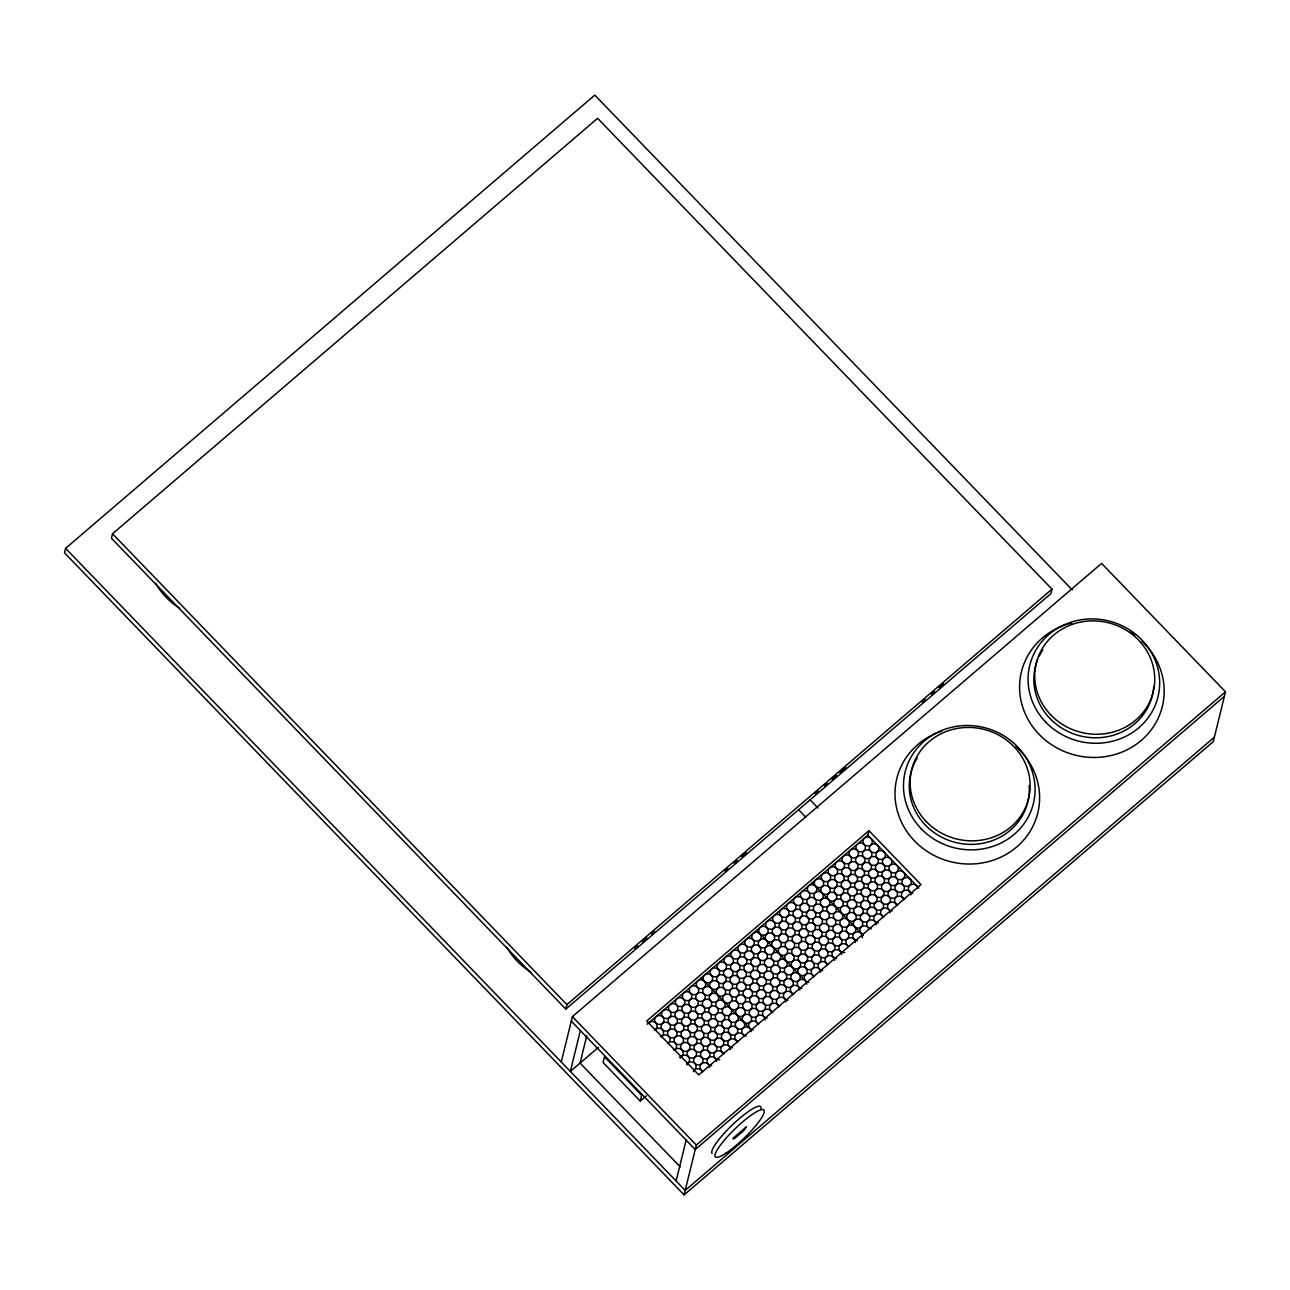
<?xml version="1.0" encoding="UTF-8"?>
<svg xmlns="http://www.w3.org/2000/svg" width="1290" height="1290" viewBox="0 0 1290 1290"><rect width="100%" height="100%" fill="white"/><g stroke="black" fill="none" stroke-linecap="round" stroke-linejoin="round"><path stroke-width="1.5" d="M1072.296 589.949L594.787 95.105L65.597 548.347L64.5 552.829L684.087 1194.895L1213.261 741.653L1225.5 691.811L1101.579 563.408L572.405 1016.633L561.263 1061.993M112.536 533.77L111.44 538.269L565.794 1009.102L1050.882 593.642L1051.979 589.159L597.625 118.309L112.536 533.77L566.907 1004.62L565.794 1009.102M580.387 1030.549L570.357 1071.393L598.431 1047.351M586.74 1035.854L580.065 1063.089L680.233 1166.902M640.243 1101.047L641.646 1095.323L604.478 1056.8L603.075 1062.525L640.243 1101.047L646.338 1095.839M676.105 1180.979L686.135 1140.118M684.087 1194.895L696.326 1145.052L1225.5 691.811M647.129 1024.212L867.831 835.178L868.944 830.695L920.979 884.618L698.761 1074.941L646.709 1021.019L868.944 830.695M566.907 1004.62L1051.979 589.159M634.664 948.408L637.728 945.796M642.323 941.861L646.903 937.927M651.498 933.992L654.562 931.38M724.932 871.105L727.995 868.476M734.107 863.236L737.171 860.624M741.766 856.689L746.362 852.755M815.199 793.785L818.263 791.173M824.375 785.933L827.438 783.304M832.034 779.386L836.613 775.451M839.677 772.823L845.805 767.582M922.302 702.066L925.349 699.454M931.477 694.197L934.54 691.585M939.12 687.651L943.716 683.716M1224.404 696.31L695.213 1149.535L571.309 1021.132M1214.358 737.171L685.184 1190.396L65.597 548.347M867.831 835.178L918.786 887.988M809.91 799.606L818.053 808.04M798.929 810.039L805.718 817.07M812.281 882.763L863.236 935.573M756.73 930.348L805.508 980.9M701.163 977.933L749.958 1028.485M572.405 1016.633L696.326 1145.052M712.128 1153.486A33.701 6.514 -44 0 1 735.026 1122.413A33.701 6.514 -44 0 1 760.971 1108.69M857.447 940.781A4.773 4.483 13.8 0 1 852.867 935.621A4.773 4.483 13.8 0 1 858.576 931.928A4.773 4.483 13.8 0 1 862.155 937.733M863.155 934.605A4.773 4.483 13.8 0 1 861.285 926.978A4.773 4.483 13.8 0 1 869.17 929.461M849.271 946.505A4.773 4.483 13.8 0 1 845.998 941.184A4.773 4.483 13.8 0 1 851.223 937.798A4.773 4.483 13.8 0 1 855.399 942.522M844.789 952.601A4.773 4.483 13.8 0 1 839.081 949.085A4.773 4.483 13.8 0 1 842.628 943.78A4.773 4.483 13.8 0 1 848.336 947.295M828.438 964.356A4.773 4.483 13.8 0 1 825.165 959.034A4.773 4.483 13.8 0 1 830.389 955.648A4.773 4.483 13.8 0 1 834.565 960.373M822.714 970.515A4.773 4.483 13.8 0 1 818.118 966.145A4.773 4.483 13.8 0 1 822.198 961.566A4.773 4.483 13.8 0 1 827.503 965.146M836.613 958.631A4.773 4.483 13.8 0 1 832.002 953.858A4.773 4.483 13.8 0 1 836.92 949.65A4.773 4.483 13.8 0 1 841.515 954.423M808.83 982.416A4.773 4.483 13.8 0 1 804.234 978.046A4.773 4.483 13.8 0 1 808.314 973.466A4.773 4.483 13.8 0 1 813.619 977.046M801.88 988.366A4.773 4.483 13.8 0 1 797.284 983.593A4.773 4.483 13.8 0 1 802.187 979.4A4.773 4.483 13.8 0 1 806.798 984.157M814.554 976.24A4.773 4.483 13.8 0 1 811.265 970.935A4.773 4.483 13.8 0 1 816.489 967.532A4.773 4.483 13.8 0 1 820.682 972.257M746.329 1035.951A4.773 4.483 13.8 0 1 741.734 1031.178A4.773 4.483 13.8 0 1 746.636 1026.985A4.773 4.483 13.8 0 1 751.231 1031.742M753.263 1030.001A4.773 4.483 13.8 0 1 748.684 1025.631A4.773 4.483 13.8 0 1 752.747 1021.051A4.773 4.483 13.8 0 1 758.052 1024.631M738.154 1041.675A4.773 4.483 13.8 0 1 736.284 1034.048A4.773 4.483 13.8 0 1 744.169 1036.515M732.43 1047.851A4.773 4.483 13.8 0 1 727.85 1043.465A4.773 4.483 13.8 0 1 731.914 1038.885A4.773 4.483 13.8 0 1 737.219 1042.465M719.788 1059.654A4.773 4.483 13.8 0 1 714.063 1056.139A4.773 4.483 13.8 0 1 717.627 1050.85A4.773 4.483 13.8 0 1 723.335 1054.365M711.596 1065.685A4.773 4.483 13.8 0 1 707.001 1060.928A4.773 4.483 13.8 0 1 711.919 1056.72A4.773 4.483 13.8 0 1 716.514 1061.476M724.271 1053.575A4.773 4.483 13.8 0 1 720.997 1048.254A4.773 4.483 13.8 0 1 726.222 1044.868A4.773 4.483 13.8 0 1 730.398 1049.592M680.314 1058.187A4.773 4.483 13.8 0 1 687.876 1056.236A4.773 4.483 13.8 0 1 687.102 1063.637M686.812 1064.927A4.773 4.483 13.8 0 1 694.391 1062.976A4.773 4.483 13.8 0 1 693.601 1070.378M674.315 1050.382A4.773 4.483 13.8 0 1 682.216 1050.366A4.773 4.483 13.8 0 1 679.443 1057.284M661.302 1036.902A4.773 4.483 13.8 0 1 668.817 1036.418A4.773 4.483 13.8 0 0 676.847 1034.886A4.773 4.483 13.8 0 0 671.203 1029.033A4.773 4.483 13.8 0 0 668.817 1036.418A4.773 4.483 13.8 0 1 667.591 1043.417M667.817 1043.642A4.773 4.483 13.8 0 1 675.331 1043.159A4.773 4.483 13.8 0 0 683.345 1041.627A4.773 4.483 13.8 0 0 677.718 1035.789A4.773 4.483 13.8 0 0 675.331 1043.159A4.773 4.483 13.8 0 1 674.09 1050.157M654.804 1030.162A4.773 4.483 13.8 0 1 662.318 1029.678A4.773 4.483 13.8 0 0 670.332 1028.13A4.773 4.483 13.8 0 0 664.705 1022.293A4.773 4.483 13.8 0 0 662.318 1029.678A4.773 4.483 13.8 0 1 661.077 1036.676M693.31 1071.668A4.773 4.483 13.8 0 1 702.502 1072.216M703.437 1071.41A4.773 4.483 13.8 0 1 700.164 1066.088A4.773 4.483 13.8 0 1 705.388 1062.702A4.773 4.483 13.8 0 1 709.565 1067.427M648.29 1023.421A4.773 4.483 13.8 0 1 655.804 1022.938A4.773 4.483 13.8 0 0 663.834 1021.39A4.773 4.483 13.8 0 0 658.206 1015.553A4.773 4.483 13.8 0 0 655.804 1022.938A4.773 4.483 13.8 0 1 654.578 1029.936M912.998 893.196A4.773 4.483 13.8 0 1 908.402 888.826A4.773 4.483 13.8 0 1 912.481 884.247A4.773 4.483 13.8 0 1 917.787 887.826M904.822 898.92A4.773 4.483 13.8 0 1 901.549 893.599A4.773 4.483 13.8 0 1 906.773 890.213A4.773 4.483 13.8 0 1 910.966 894.938M897.888 904.87A4.773 4.483 13.8 0 1 896.018 897.243A4.773 4.483 13.8 0 1 903.903 899.727M883.989 916.771A4.773 4.483 13.8 0 1 880.715 911.45A4.773 4.483 13.8 0 1 885.94 908.063A4.773 4.483 13.8 0 1 890.132 912.788M878.28 922.947A4.773 4.483 13.8 0 1 873.685 918.561A4.773 4.483 13.8 0 1 877.748 913.981A4.773 4.483 13.8 0 1 883.069 917.561M892.164 911.046A4.773 4.483 13.8 0 1 887.568 906.677A4.773 4.483 13.8 0 1 891.648 902.097A4.773 4.483 13.8 0 1 896.953 905.661M871.331 928.881A4.773 4.483 13.8 0 1 866.735 924.124A4.773 4.483 13.8 0 1 871.637 919.915A4.773 4.483 13.8 0 1 876.232 924.688M793.721 994.09A4.773 4.483 13.8 0 1 790.431 988.769A4.773 4.483 13.8 0 1 795.656 985.383A4.773 4.483 13.8 0 1 799.848 990.107M787.997 1000.266A4.773 4.483 13.8 0 1 783.401 995.88A4.773 4.483 13.8 0 1 787.481 991.317A4.773 4.483 13.8 0 1 792.786 994.88M772.887 1011.924A4.773 4.483 13.8 0 1 771.001 1004.297A4.773 4.483 13.8 0 1 778.886 1006.781M767.163 1018.1A4.773 4.483 13.8 0 1 762.567 1013.73A4.773 4.483 13.8 0 1 766.647 1009.151A4.773 4.483 13.8 0 1 771.952 1012.731M779.821 1005.99A4.773 4.483 13.8 0 1 776.548 1000.669A4.773 4.483 13.8 0 1 781.772 997.283A4.773 4.483 13.8 0 1 785.965 1002.007M758.988 1023.825A4.773 4.483 13.8 0 1 755.714 1018.519A4.773 4.483 13.8 0 1 760.939 1015.117A4.773 4.483 13.8 0 1 765.131 1019.842M1015.956 746.571A72.562 68.064 13.8 0 1 1012.537 850.271A72.562 68.064 13.8 0 1 904.5 827.809A72.562 68.064 13.8 0 1 941.716 731.14M1029.162 785.562A60.227 56.486 13.8 0 1 955.745 842.515A60.227 56.486 13.8 0 1 917.255 757.956M1141.924 641.259A72.562 68.064 13.8 0 1 1134.603 745.443A72.562 68.064 13.8 0 1 1027.001 717.482A72.562 68.064 13.8 0 1 1071.7 623.005M1129.959 632.165A72.562 68.064 13.8 0 1 1134.652 635.277M1153.76 686.377A60.227 56.486 13.8 0 1 1081.31 736.171A60.227 56.486 13.8 0 1 1037.644 659.674M1039.143 656.271A60.227 56.486 13.8 0 1 1042.836 649.821M530.883 972.112A68.209 63.968 13.8 0 1 506.841 947.183M179.794 608.283A68.209 63.968 13.8 0 1 155.735 583.354M733.381 1137.974L733.139 1138.973L735.187 1138.006L743.604 1130.798L746.394 1126.815L733.381 1137.974M725.706 1153.308A33.701 6.514 -44 0 0 764.228 1112.061A33.701 6.514 -44 0 0 728.947 1135.006A33.701 6.514 -44 0 0 725.706 1153.308M847.611 932.525A4.773 4.483 13.8 0 0 855.641 930.993A4.773 4.483 13.8 0 0 850.013 925.156A4.773 4.483 13.8 0 0 847.611 932.525M840.677 938.475A4.773 4.483 13.8 0 0 848.691 936.943A4.773 4.483 13.8 0 0 843.063 931.106A4.773 4.483 13.8 0 0 840.677 938.475M819.843 956.325A4.773 4.483 13.8 0 0 827.857 954.777A4.773 4.483 13.8 0 0 822.23 948.94A4.773 4.483 13.8 0 0 819.843 956.325M833.727 944.425A4.773 4.483 13.8 0 0 841.757 942.877A4.773 4.483 13.8 0 0 836.114 937.04A4.773 4.483 13.8 0 0 833.727 944.425M826.777 950.375A4.773 4.483 13.8 0 0 834.807 948.827A4.773 4.483 13.8 0 0 829.18 942.99A4.773 4.483 13.8 0 0 826.777 950.375M854.561 926.575A4.773 4.483 13.8 0 0 862.591 925.043A4.773 4.483 13.8 0 0 856.947 919.206A4.773 4.483 13.8 0 0 854.561 926.575M834.162 931.735A4.773 4.483 13.8 0 0 842.193 930.203A4.773 4.483 13.8 0 0 836.565 924.366A4.773 4.483 13.8 0 0 834.162 931.735M806.395 955.535A4.773 4.483 13.8 0 0 814.409 953.987A4.773 4.483 13.8 0 0 808.782 948.15A4.773 4.483 13.8 0 0 806.395 955.535M799.445 961.469A4.773 4.483 13.8 0 0 807.476 959.937A4.773 4.483 13.8 0 0 801.832 954.1A4.773 4.483 13.8 0 0 799.445 961.469M841.112 925.785A4.773 4.483 13.8 0 0 849.143 924.253A4.773 4.483 13.8 0 0 843.499 918.415A4.773 4.483 13.8 0 0 841.112 925.785M805.944 968.226A4.773 4.483 13.8 0 0 813.974 966.678A4.773 4.483 13.8 0 0 808.346 960.84A4.773 4.483 13.8 0 0 805.944 968.226M792.495 967.419A4.773 4.483 13.8 0 0 800.526 965.888A4.773 4.483 13.8 0 0 794.898 960.05A4.773 4.483 13.8 0 0 792.495 967.419M792.947 954.729A4.773 4.483 13.8 0 0 800.961 953.197A4.773 4.483 13.8 0 0 795.333 947.36A4.773 4.483 13.8 0 0 792.947 954.729M799.881 948.795A4.773 4.483 13.8 0 0 807.911 947.247A4.773 4.483 13.8 0 0 802.283 941.41A4.773 4.483 13.8 0 0 799.881 948.795M812.894 962.275A4.773 4.483 13.8 0 0 820.924 960.727A4.773 4.483 13.8 0 0 815.28 954.89A4.773 4.483 13.8 0 0 812.894 962.275M834.614 919.044A4.773 4.483 13.8 0 0 842.628 917.513A4.773 4.483 13.8 0 0 837 911.675A4.773 4.483 13.8 0 0 834.614 919.044M848.062 919.835A4.773 4.483 13.8 0 0 856.076 918.303A4.773 4.483 13.8 0 0 850.449 912.465A4.773 4.483 13.8 0 0 848.062 919.835M813.329 949.585A4.773 4.483 13.8 0 0 821.359 948.037A4.773 4.483 13.8 0 0 815.731 942.2A4.773 4.483 13.8 0 0 813.329 949.585M827.229 937.685A4.773 4.483 13.8 0 0 835.243 936.137A4.773 4.483 13.8 0 0 829.615 930.3A4.773 4.483 13.8 0 0 827.229 937.685M820.279 943.635A4.773 4.483 13.8 0 0 828.309 942.087A4.773 4.483 13.8 0 0 822.665 936.25A4.773 4.483 13.8 0 0 820.279 943.635M820.714 930.945A4.773 4.483 13.8 0 0 828.744 929.397A4.773 4.483 13.8 0 0 823.117 923.559A4.773 4.483 13.8 0 0 820.714 930.945M827.664 924.995A4.773 4.483 13.8 0 0 835.694 923.463A4.773 4.483 13.8 0 0 830.051 917.609A4.773 4.483 13.8 0 0 827.664 924.995M799.01 974.16A4.773 4.483 13.8 0 0 807.024 972.628A4.773 4.483 13.8 0 0 801.396 966.79A4.773 4.483 13.8 0 0 799.01 974.16M785.562 973.37A4.773 4.483 13.8 0 0 793.576 971.838A4.773 4.483 13.8 0 0 787.948 966A4.773 4.483 13.8 0 0 785.562 973.37M785.997 960.679A4.773 4.483 13.8 0 0 794.027 959.147A4.773 4.483 13.8 0 0 788.384 953.31A4.773 4.483 13.8 0 0 785.997 960.679M821.601 905.564A4.773 4.483 13.8 0 0 829.631 904.032A4.773 4.483 13.8 0 0 823.988 898.195A4.773 4.483 13.8 0 0 821.601 905.564M828.099 912.304A4.773 4.483 13.8 0 0 836.13 910.772A4.773 4.483 13.8 0 0 830.502 904.935A4.773 4.483 13.8 0 0 828.099 912.304M786.884 935.314A4.773 4.483 13.8 0 0 794.898 933.767A4.773 4.483 13.8 0 0 789.27 927.929A4.773 4.483 13.8 0 0 786.884 935.314M772.984 947.199A4.773 4.483 13.8 0 0 781.014 945.667A4.773 4.483 13.8 0 0 775.371 939.83A4.773 4.483 13.8 0 0 772.984 947.199M779.934 941.249A4.773 4.483 13.8 0 0 787.964 939.717A4.773 4.483 13.8 0 0 782.321 933.879A4.773 4.483 13.8 0 0 779.934 941.249M779.499 953.939A4.773 4.483 13.8 0 0 787.513 952.407A4.773 4.483 13.8 0 0 781.885 946.57A4.773 4.483 13.8 0 0 779.499 953.939M766.034 953.149A4.773 4.483 13.8 0 0 774.065 951.601A4.773 4.483 13.8 0 0 768.437 945.764A4.773 4.483 13.8 0 0 766.034 953.149M766.486 940.458A4.773 4.483 13.8 0 0 774.5 938.927A4.773 4.483 13.8 0 0 768.872 933.089A4.773 4.483 13.8 0 0 766.486 940.458M821.166 918.254A4.773 4.483 13.8 0 0 829.18 916.706A4.773 4.483 13.8 0 0 823.552 910.869A4.773 4.483 13.8 0 0 821.166 918.254M814.651 911.514A4.773 4.483 13.8 0 0 822.681 909.966A4.773 4.483 13.8 0 0 817.054 904.129A4.773 4.483 13.8 0 0 814.651 911.514M793.382 942.055A4.773 4.483 13.8 0 0 801.413 940.507A4.773 4.483 13.8 0 0 795.769 934.669A4.773 4.483 13.8 0 0 793.382 942.055M800.332 936.105A4.773 4.483 13.8 0 0 808.346 934.557A4.773 4.483 13.8 0 0 802.719 928.719A4.773 4.483 13.8 0 0 800.332 936.105M806.831 942.845A4.773 4.483 13.8 0 0 814.861 941.297A4.773 4.483 13.8 0 0 809.217 935.46A4.773 4.483 13.8 0 0 806.831 942.845M779.047 966.629A4.773 4.483 13.8 0 0 787.077 965.097A4.773 4.483 13.8 0 0 781.45 959.26A4.773 4.483 13.8 0 0 779.047 966.629M772.549 959.889A4.773 4.483 13.8 0 0 780.579 958.341A4.773 4.483 13.8 0 0 774.935 952.504A4.773 4.483 13.8 0 0 772.549 959.889M807.266 930.155A4.773 4.483 13.8 0 0 815.296 928.606A4.773 4.483 13.8 0 0 809.668 922.769A4.773 4.483 13.8 0 0 807.266 930.155M813.78 936.895A4.773 4.483 13.8 0 0 821.794 935.347A4.773 4.483 13.8 0 0 816.167 929.51A4.773 4.483 13.8 0 0 813.78 936.895M828.551 899.614A4.773 4.483 13.8 0 0 836.565 898.082A4.773 4.483 13.8 0 0 830.937 892.245A4.773 4.483 13.8 0 0 828.551 899.614M773.419 934.508A4.773 4.483 13.8 0 0 781.45 932.976A4.773 4.483 13.8 0 0 775.822 927.139A4.773 4.483 13.8 0 0 773.419 934.508M786.432 947.989A4.773 4.483 13.8 0 0 794.463 946.457A4.773 4.483 13.8 0 0 788.835 940.62A4.773 4.483 13.8 0 0 786.432 947.989M780.369 928.558A4.773 4.483 13.8 0 0 788.4 927.026A4.773 4.483 13.8 0 0 782.756 921.189A4.773 4.483 13.8 0 0 780.369 928.558M808.153 904.774A4.773 4.483 13.8 0 0 816.167 903.226A4.773 4.483 13.8 0 0 810.539 897.389A4.773 4.483 13.8 0 0 808.153 904.774M815.087 898.824A4.773 4.483 13.8 0 0 823.117 897.292A4.773 4.483 13.8 0 0 817.489 891.455A4.773 4.483 13.8 0 0 815.087 898.824M814.216 924.204A4.773 4.483 13.8 0 0 822.246 922.656A4.773 4.483 13.8 0 0 816.602 916.819A4.773 4.483 13.8 0 0 814.216 924.204M800.768 923.414A4.773 4.483 13.8 0 0 808.798 921.866A4.773 4.483 13.8 0 0 803.154 916.029A4.773 4.483 13.8 0 0 800.768 923.414M792.06 980.11A4.773 4.483 13.8 0 0 800.09 978.578A4.773 4.483 13.8 0 0 794.447 972.741A4.773 4.483 13.8 0 0 792.06 980.11M841.548 913.094A4.773 4.483 13.8 0 0 849.578 911.562A4.773 4.483 13.8 0 0 843.95 905.725A4.773 4.483 13.8 0 0 841.548 913.094M808.588 892.083A4.773 4.483 13.8 0 0 816.618 890.552A4.773 4.483 13.8 0 0 810.975 884.698A4.773 4.483 13.8 0 0 808.588 892.083M815.538 886.133A4.773 4.483 13.8 0 0 823.552 884.601A4.773 4.483 13.8 0 0 817.925 878.764A4.773 4.483 13.8 0 0 815.538 886.133M835.049 906.354A4.773 4.483 13.8 0 0 843.08 904.822A4.773 4.483 13.8 0 0 837.436 898.985A4.773 4.483 13.8 0 0 835.049 906.354M801.203 910.724A4.773 4.483 13.8 0 0 809.233 909.176A4.773 4.483 13.8 0 0 803.589 903.339A4.773 4.483 13.8 0 0 801.203 910.724M794.253 916.674A4.773 4.483 13.8 0 0 802.283 915.126A4.773 4.483 13.8 0 0 796.656 909.289A4.773 4.483 13.8 0 0 794.253 916.674M801.638 898.034A4.773 4.483 13.8 0 0 809.668 896.486A4.773 4.483 13.8 0 0 804.041 890.648A4.773 4.483 13.8 0 0 801.638 898.034M787.319 922.624A4.773 4.483 13.8 0 0 795.333 921.076A4.773 4.483 13.8 0 0 789.706 915.239A4.773 4.483 13.8 0 0 787.319 922.624M794.704 903.984A4.773 4.483 13.8 0 0 802.719 902.436A4.773 4.483 13.8 0 0 797.091 896.598A4.773 4.483 13.8 0 0 794.704 903.984M807.717 917.464A4.773 4.483 13.8 0 0 815.731 915.916A4.773 4.483 13.8 0 0 810.104 910.079A4.773 4.483 13.8 0 0 807.717 917.464M787.755 909.934A4.773 4.483 13.8 0 0 795.785 908.386A4.773 4.483 13.8 0 0 790.141 902.549A4.773 4.483 13.8 0 0 787.755 909.934M793.818 929.364A4.773 4.483 13.8 0 0 801.848 927.816A4.773 4.483 13.8 0 0 796.22 921.979A4.773 4.483 13.8 0 0 793.818 929.364M759.536 946.409A4.773 4.483 13.8 0 0 767.566 944.861A4.773 4.483 13.8 0 0 761.922 939.023A4.773 4.483 13.8 0 0 759.536 946.409M759.971 933.718A4.773 4.483 13.8 0 0 768.001 932.186A4.773 4.483 13.8 0 0 762.374 926.349A4.773 4.483 13.8 0 0 759.971 933.718M766.921 927.768A4.773 4.483 13.8 0 0 774.951 926.236A4.773 4.483 13.8 0 0 769.308 920.399A4.773 4.483 13.8 0 0 766.921 927.768M822.036 892.874A4.773 4.483 13.8 0 0 830.067 891.342A4.773 4.483 13.8 0 0 824.423 885.504A4.773 4.483 13.8 0 0 822.036 892.874M773.871 921.818A4.773 4.483 13.8 0 0 781.885 920.286A4.773 4.483 13.8 0 0 776.257 914.449A4.773 4.483 13.8 0 0 773.871 921.818M780.805 915.884A4.773 4.483 13.8 0 0 788.835 914.336A4.773 4.483 13.8 0 0 783.207 908.499A4.773 4.483 13.8 0 0 780.805 915.884M753.038 939.668A4.773 4.483 13.8 0 0 761.052 938.12A4.773 4.483 13.8 0 0 755.424 932.283A4.773 4.483 13.8 0 0 753.038 939.668M736.509 1027.695A4.773 4.483 13.8 0 0 744.524 1026.147A4.773 4.483 13.8 0 0 738.896 1020.309A4.773 4.483 13.8 0 0 736.509 1027.695M729.56 1033.645A4.773 4.483 13.8 0 0 737.59 1032.097A4.773 4.483 13.8 0 0 731.946 1026.26A4.773 4.483 13.8 0 0 729.56 1033.645M708.726 1051.495A4.773 4.483 13.8 0 0 716.756 1049.947A4.773 4.483 13.8 0 0 711.113 1044.11A4.773 4.483 13.8 0 0 708.726 1051.495M722.61 1039.595A4.773 4.483 13.8 0 0 730.64 1038.047A4.773 4.483 13.8 0 0 725.012 1032.21A4.773 4.483 13.8 0 0 722.61 1039.595M715.676 1045.545A4.773 4.483 13.8 0 0 723.69 1043.997A4.773 4.483 13.8 0 0 718.062 1038.16A4.773 4.483 13.8 0 0 715.676 1045.545M743.443 1021.745A4.773 4.483 13.8 0 0 751.473 1020.213A4.773 4.483 13.8 0 0 745.846 1014.375A4.773 4.483 13.8 0 0 743.443 1021.745M723.061 1026.905A4.773 4.483 13.8 0 0 731.075 1025.357A4.773 4.483 13.8 0 0 725.448 1019.519A4.773 4.483 13.8 0 0 723.061 1026.905M695.278 1050.689A4.773 4.483 13.8 0 0 703.308 1049.157A4.773 4.483 13.8 0 0 697.664 1043.32A4.773 4.483 13.8 0 0 695.278 1050.689M688.328 1056.639A4.773 4.483 13.8 0 0 696.358 1055.107A4.773 4.483 13.8 0 0 690.731 1049.27A4.773 4.483 13.8 0 0 688.328 1056.639M729.995 1020.954A4.773 4.483 13.8 0 0 738.025 1019.406A4.773 4.483 13.8 0 0 732.398 1013.569A4.773 4.483 13.8 0 0 729.995 1020.954M694.842 1063.379A4.773 4.483 13.8 0 0 702.856 1061.847A4.773 4.483 13.8 0 0 697.229 1056.01A4.773 4.483 13.8 0 0 694.842 1063.379M681.829 1049.899A4.773 4.483 13.8 0 0 689.86 1048.367A4.773 4.483 13.8 0 0 684.216 1042.53A4.773 4.483 13.8 0 0 681.829 1049.899M688.779 1043.949A4.773 4.483 13.8 0 0 696.793 1042.417A4.773 4.483 13.8 0 0 691.166 1036.58A4.773 4.483 13.8 0 0 688.779 1043.949M701.776 1057.429A4.773 4.483 13.8 0 0 709.806 1055.897A4.773 4.483 13.8 0 0 704.179 1050.06A4.773 4.483 13.8 0 0 701.776 1057.429M723.497 1014.214A4.773 4.483 13.8 0 0 731.527 1012.666A4.773 4.483 13.8 0 0 725.883 1006.829A4.773 4.483 13.8 0 0 723.497 1014.214M736.945 1015.004A4.773 4.483 13.8 0 0 744.975 1013.472A4.773 4.483 13.8 0 0 739.331 1007.635A4.773 4.483 13.8 0 0 736.945 1015.004M702.228 1044.755A4.773 4.483 13.8 0 0 710.242 1043.207A4.773 4.483 13.8 0 0 704.614 1037.37A4.773 4.483 13.8 0 0 702.228 1044.755M716.111 1032.855A4.773 4.483 13.8 0 0 724.141 1031.307A4.773 4.483 13.8 0 0 718.498 1025.469A4.773 4.483 13.8 0 0 716.111 1032.855M709.161 1038.805A4.773 4.483 13.8 0 0 717.192 1037.257A4.773 4.483 13.8 0 0 711.564 1031.419A4.773 4.483 13.8 0 0 709.161 1038.805M709.613 1026.114A4.773 4.483 13.8 0 0 717.627 1024.566A4.773 4.483 13.8 0 0 711.999 1018.729A4.773 4.483 13.8 0 0 709.613 1026.114M716.547 1020.164A4.773 4.483 13.8 0 0 724.577 1018.616A4.773 4.483 13.8 0 0 718.949 1012.779A4.773 4.483 13.8 0 0 716.547 1020.164M710.484 1000.734A4.773 4.483 13.8 0 0 718.514 999.186A4.773 4.483 13.8 0 0 712.87 993.348A4.773 4.483 13.8 0 0 710.484 1000.734M716.998 1007.474A4.773 4.483 13.8 0 0 725.012 1005.926A4.773 4.483 13.8 0 0 719.385 1000.089A4.773 4.483 13.8 0 0 716.998 1007.474M675.766 1030.468A4.773 4.483 13.8 0 0 683.781 1028.936A4.773 4.483 13.8 0 0 678.153 1023.099A4.773 4.483 13.8 0 0 675.766 1030.468M710.048 1013.424A4.773 4.483 13.8 0 0 718.078 1011.876A4.773 4.483 13.8 0 0 712.435 1006.039A4.773 4.483 13.8 0 0 710.048 1013.424M703.534 1006.684A4.773 4.483 13.8 0 0 711.564 1005.136A4.773 4.483 13.8 0 0 705.936 999.299A4.773 4.483 13.8 0 0 703.534 1006.684M682.265 1037.208A4.773 4.483 13.8 0 0 690.295 1035.677A4.773 4.483 13.8 0 0 684.668 1029.839A4.773 4.483 13.8 0 0 682.265 1037.208M689.215 1031.258A4.773 4.483 13.8 0 0 697.245 1029.726A4.773 4.483 13.8 0 0 691.601 1023.889A4.773 4.483 13.8 0 0 689.215 1031.258M695.713 1037.999A4.773 4.483 13.8 0 0 703.743 1036.467A4.773 4.483 13.8 0 0 698.116 1030.629A4.773 4.483 13.8 0 0 695.713 1037.999M696.165 1025.324A4.773 4.483 13.8 0 0 704.179 1023.776A4.773 4.483 13.8 0 0 698.551 1017.939A4.773 4.483 13.8 0 0 696.165 1025.324M702.663 1032.064A4.773 4.483 13.8 0 0 710.693 1030.517A4.773 4.483 13.8 0 0 705.05 1024.679A4.773 4.483 13.8 0 0 702.663 1032.064M717.434 994.784A4.773 4.483 13.8 0 0 725.448 993.236A4.773 4.483 13.8 0 0 719.82 987.398A4.773 4.483 13.8 0 0 717.434 994.784M669.252 1023.728A4.773 4.483 13.8 0 0 677.282 1022.196A4.773 4.483 13.8 0 0 671.655 1016.359A4.773 4.483 13.8 0 0 669.252 1023.728M697.035 999.944A4.773 4.483 13.8 0 0 705.066 998.395A4.773 4.483 13.8 0 0 699.422 992.558A4.773 4.483 13.8 0 0 697.035 999.944M703.985 993.993A4.773 4.483 13.8 0 0 711.999 992.445A4.773 4.483 13.8 0 0 706.372 986.608A4.773 4.483 13.8 0 0 703.985 993.993M703.098 1019.374A4.773 4.483 13.8 0 0 711.129 1017.826A4.773 4.483 13.8 0 0 705.501 1011.989A4.773 4.483 13.8 0 0 703.098 1019.374M689.65 1018.584A4.773 4.483 13.8 0 0 697.68 1017.036A4.773 4.483 13.8 0 0 692.037 1011.199A4.773 4.483 13.8 0 0 689.65 1018.584M730.446 1008.264A4.773 4.483 13.8 0 0 738.461 1006.732A4.773 4.483 13.8 0 0 732.833 1000.895A4.773 4.483 13.8 0 0 730.446 1008.264M697.471 987.253A4.773 4.483 13.8 0 0 705.501 985.705A4.773 4.483 13.8 0 0 699.873 979.868A4.773 4.483 13.8 0 0 697.471 987.253M704.421 981.303A4.773 4.483 13.8 0 0 712.451 979.755A4.773 4.483 13.8 0 0 706.807 973.918A4.773 4.483 13.8 0 0 704.421 981.303M723.932 1001.524A4.773 4.483 13.8 0 0 731.962 999.992A4.773 4.483 13.8 0 0 726.335 994.139A4.773 4.483 13.8 0 0 723.932 1001.524M690.086 1005.894A4.773 4.483 13.8 0 0 698.116 1004.346A4.773 4.483 13.8 0 0 692.488 998.508A4.773 4.483 13.8 0 0 690.086 1005.894M683.152 1011.844A4.773 4.483 13.8 0 0 691.166 1010.296A4.773 4.483 13.8 0 0 685.538 1004.458A4.773 4.483 13.8 0 0 683.152 1011.844M690.537 993.203A4.773 4.483 13.8 0 0 698.551 991.655A4.773 4.483 13.8 0 0 692.924 985.818A4.773 4.483 13.8 0 0 690.537 993.203M676.202 1017.778A4.773 4.483 13.8 0 0 684.232 1016.246A4.773 4.483 13.8 0 0 678.588 1010.409A4.773 4.483 13.8 0 0 676.202 1017.778M683.587 999.153A4.773 4.483 13.8 0 0 691.617 997.605A4.773 4.483 13.8 0 0 685.974 991.768A4.773 4.483 13.8 0 0 683.587 999.153M696.6 1012.634A4.773 4.483 13.8 0 0 704.614 1011.086A4.773 4.483 13.8 0 0 698.987 1005.249A4.773 4.483 13.8 0 0 696.6 1012.634M676.637 1005.104A4.773 4.483 13.8 0 0 684.668 1003.556A4.773 4.483 13.8 0 0 679.04 997.718A4.773 4.483 13.8 0 0 676.637 1005.104M682.7 1024.518A4.773 4.483 13.8 0 0 690.731 1022.986A4.773 4.483 13.8 0 0 685.103 1017.149A4.773 4.483 13.8 0 0 682.7 1024.518M710.919 988.043A4.773 4.483 13.8 0 0 718.949 986.495A4.773 4.483 13.8 0 0 713.322 980.658A4.773 4.483 13.8 0 0 710.919 988.043M662.754 1016.988A4.773 4.483 13.8 0 0 670.784 1015.456A4.773 4.483 13.8 0 0 665.14 1009.619A4.773 4.483 13.8 0 0 662.754 1016.988M669.703 1011.038A4.773 4.483 13.8 0 0 677.718 1009.506A4.773 4.483 13.8 0 0 672.09 1003.668A4.773 4.483 13.8 0 0 669.703 1011.038M903.177 884.94A4.773 4.483 13.8 0 0 911.192 883.408A4.773 4.483 13.8 0 0 905.564 877.571A4.773 4.483 13.8 0 0 903.177 884.94M896.227 890.89A4.773 4.483 13.8 0 0 904.258 889.358A4.773 4.483 13.8 0 0 898.614 883.521A4.773 4.483 13.8 0 0 896.227 890.89M875.394 908.74A4.773 4.483 13.8 0 0 883.424 907.193A4.773 4.483 13.8 0 0 877.781 901.355A4.773 4.483 13.8 0 0 875.394 908.74M889.278 896.84A4.773 4.483 13.8 0 0 897.308 895.308A4.773 4.483 13.8 0 0 891.68 889.471A4.773 4.483 13.8 0 0 889.278 896.84M882.344 902.79A4.773 4.483 13.8 0 0 890.358 901.242A4.773 4.483 13.8 0 0 884.73 895.405A4.773 4.483 13.8 0 0 882.344 902.79M889.729 884.15A4.773 4.483 13.8 0 0 897.743 882.618A4.773 4.483 13.8 0 0 892.116 876.781A4.773 4.483 13.8 0 0 889.729 884.15M861.946 907.95A4.773 4.483 13.8 0 0 869.976 906.402A4.773 4.483 13.8 0 0 864.332 900.565A4.773 4.483 13.8 0 0 861.946 907.95M854.996 913.9A4.773 4.483 13.8 0 0 863.026 912.352A4.773 4.483 13.8 0 0 857.399 906.515A4.773 4.483 13.8 0 0 854.996 913.9M896.663 878.2A4.773 4.483 13.8 0 0 904.693 876.668A4.773 4.483 13.8 0 0 899.065 870.831A4.773 4.483 13.8 0 0 896.663 878.2M861.51 920.641A4.773 4.483 13.8 0 0 869.524 919.093A4.773 4.483 13.8 0 0 863.897 913.256A4.773 4.483 13.8 0 0 861.51 920.641M848.498 907.16A4.773 4.483 13.8 0 0 856.528 905.612A4.773 4.483 13.8 0 0 850.884 899.775A4.773 4.483 13.8 0 0 848.498 907.16M855.447 901.21A4.773 4.483 13.8 0 0 863.462 899.662A4.773 4.483 13.8 0 0 857.834 893.825A4.773 4.483 13.8 0 0 855.447 901.21M868.444 914.691A4.773 4.483 13.8 0 0 876.474 913.143A4.773 4.483 13.8 0 0 870.847 907.305A4.773 4.483 13.8 0 0 868.444 914.691M890.164 871.46A4.773 4.483 13.8 0 0 898.195 869.928A4.773 4.483 13.8 0 0 892.551 864.09A4.773 4.483 13.8 0 0 890.164 871.46M868.896 902A4.773 4.483 13.8 0 0 876.91 900.452A4.773 4.483 13.8 0 0 871.282 894.615A4.773 4.483 13.8 0 0 868.896 902M882.779 890.1A4.773 4.483 13.8 0 0 890.81 888.568A4.773 4.483 13.8 0 0 885.166 882.715A4.773 4.483 13.8 0 0 882.779 890.1M875.829 896.05A4.773 4.483 13.8 0 0 883.86 894.502A4.773 4.483 13.8 0 0 878.232 888.665A4.773 4.483 13.8 0 0 875.829 896.05M876.281 883.36A4.773 4.483 13.8 0 0 884.295 881.812A4.773 4.483 13.8 0 0 878.667 875.975A4.773 4.483 13.8 0 0 876.281 883.36M883.215 877.41A4.773 4.483 13.8 0 0 891.245 875.878A4.773 4.483 13.8 0 0 885.617 870.04A4.773 4.483 13.8 0 0 883.215 877.41M877.152 857.979A4.773 4.483 13.8 0 0 885.182 856.447A4.773 4.483 13.8 0 0 879.554 850.61A4.773 4.483 13.8 0 0 877.152 857.979M883.666 864.719A4.773 4.483 13.8 0 0 891.68 863.187A4.773 4.483 13.8 0 0 886.053 857.35A4.773 4.483 13.8 0 0 883.666 864.719M842.435 887.73A4.773 4.483 13.8 0 0 850.465 886.182A4.773 4.483 13.8 0 0 844.821 880.344A4.773 4.483 13.8 0 0 842.435 887.73M835.485 893.664A4.773 4.483 13.8 0 0 843.515 892.132A4.773 4.483 13.8 0 0 837.887 886.294A4.773 4.483 13.8 0 0 835.485 893.664M876.716 870.669A4.773 4.483 13.8 0 0 884.746 869.138A4.773 4.483 13.8 0 0 879.103 863.3A4.773 4.483 13.8 0 0 876.716 870.669M870.218 863.929A4.773 4.483 13.8 0 0 878.232 862.397A4.773 4.483 13.8 0 0 872.604 856.56A4.773 4.483 13.8 0 0 870.218 863.929M848.933 894.47A4.773 4.483 13.8 0 0 856.963 892.922A4.773 4.483 13.8 0 0 851.336 887.085A4.773 4.483 13.8 0 0 848.933 894.47M855.883 888.52A4.773 4.483 13.8 0 0 863.913 886.972A4.773 4.483 13.8 0 0 858.269 881.135A4.773 4.483 13.8 0 0 855.883 888.52M862.381 895.26A4.773 4.483 13.8 0 0 870.411 893.712A4.773 4.483 13.8 0 0 864.784 887.875A4.773 4.483 13.8 0 0 862.381 895.26M862.833 882.57A4.773 4.483 13.8 0 0 870.847 881.022A4.773 4.483 13.8 0 0 865.219 875.184A4.773 4.483 13.8 0 0 862.833 882.57M869.331 889.31A4.773 4.483 13.8 0 0 877.361 887.762A4.773 4.483 13.8 0 0 871.718 881.925A4.773 4.483 13.8 0 0 869.331 889.31M828.986 886.923A4.773 4.483 13.8 0 0 837 885.392A4.773 4.483 13.8 0 0 831.373 879.554A4.773 4.483 13.8 0 0 828.986 886.923M841.999 900.42A4.773 4.483 13.8 0 0 850.013 898.872A4.773 4.483 13.8 0 0 844.386 893.035A4.773 4.483 13.8 0 0 841.999 900.42M835.92 880.989A4.773 4.483 13.8 0 0 843.95 879.441A4.773 4.483 13.8 0 0 838.323 873.604A4.773 4.483 13.8 0 0 835.92 880.989M863.703 857.189A4.773 4.483 13.8 0 0 871.734 855.657A4.773 4.483 13.8 0 0 866.09 849.804A4.773 4.483 13.8 0 0 863.703 857.189M870.653 851.239A4.773 4.483 13.8 0 0 878.667 849.707A4.773 4.483 13.8 0 0 873.04 843.87A4.773 4.483 13.8 0 0 870.653 851.239M869.766 876.62A4.773 4.483 13.8 0 0 877.797 875.071A4.773 4.483 13.8 0 0 872.169 869.234A4.773 4.483 13.8 0 0 869.766 876.62M856.318 875.829A4.773 4.483 13.8 0 0 864.348 874.281A4.773 4.483 13.8 0 0 858.721 868.444A4.773 4.483 13.8 0 0 856.318 875.829M864.139 844.499A4.773 4.483 13.8 0 0 872.169 842.967A4.773 4.483 13.8 0 0 866.541 837.129A4.773 4.483 13.8 0 0 864.139 844.499M856.754 863.139A4.773 4.483 13.8 0 0 864.784 861.591A4.773 4.483 13.8 0 0 859.156 855.754A4.773 4.483 13.8 0 0 856.754 863.139M849.82 869.089A4.773 4.483 13.8 0 0 857.834 867.541A4.773 4.483 13.8 0 0 852.206 861.704A4.773 4.483 13.8 0 0 849.82 869.089M857.205 850.449A4.773 4.483 13.8 0 0 865.219 848.901A4.773 4.483 13.8 0 0 859.592 843.063A4.773 4.483 13.8 0 0 857.205 850.449M842.87 875.039A4.773 4.483 13.8 0 0 850.9 873.491A4.773 4.483 13.8 0 0 845.256 867.654A4.773 4.483 13.8 0 0 842.87 875.039M850.255 856.399A4.773 4.483 13.8 0 0 858.285 854.851A4.773 4.483 13.8 0 0 852.642 849.014A4.773 4.483 13.8 0 0 850.255 856.399M863.268 869.879A4.773 4.483 13.8 0 0 871.298 868.331A4.773 4.483 13.8 0 0 865.655 862.494A4.773 4.483 13.8 0 0 863.268 869.879M843.305 862.349A4.773 4.483 13.8 0 0 851.336 860.801A4.773 4.483 13.8 0 0 845.708 854.964A4.773 4.483 13.8 0 0 843.305 862.349M849.384 881.78A4.773 4.483 13.8 0 0 857.399 880.231A4.773 4.483 13.8 0 0 851.771 874.394A4.773 4.483 13.8 0 0 849.384 881.78M822.472 880.183A4.773 4.483 13.8 0 0 830.502 878.651A4.773 4.483 13.8 0 0 824.874 872.814A4.773 4.483 13.8 0 0 822.472 880.183M829.422 874.249A4.773 4.483 13.8 0 0 837.452 872.701A4.773 4.483 13.8 0 0 831.808 866.864A4.773 4.483 13.8 0 0 829.422 874.249M836.371 868.299A4.773 4.483 13.8 0 0 844.386 866.751A4.773 4.483 13.8 0 0 838.758 860.914A4.773 4.483 13.8 0 0 836.371 868.299M785.11 986.06A4.773 4.483 13.8 0 0 793.14 984.512A4.773 4.483 13.8 0 0 787.513 978.675A4.773 4.483 13.8 0 0 785.11 986.06M764.277 1003.91A4.773 4.483 13.8 0 0 772.307 1002.362A4.773 4.483 13.8 0 0 766.679 996.525A4.773 4.483 13.8 0 0 764.277 1003.91M778.176 992.01A4.773 4.483 13.8 0 0 786.191 990.462A4.773 4.483 13.8 0 0 780.563 984.625A4.773 4.483 13.8 0 0 778.176 992.01M771.226 997.96A4.773 4.483 13.8 0 0 779.257 996.412A4.773 4.483 13.8 0 0 773.613 990.575A4.773 4.483 13.8 0 0 771.226 997.96M778.612 979.32A4.773 4.483 13.8 0 0 786.642 977.772A4.773 4.483 13.8 0 0 780.998 971.934A4.773 4.483 13.8 0 0 778.612 979.32M750.828 1003.104A4.773 4.483 13.8 0 0 758.859 1001.572A4.773 4.483 13.8 0 0 753.231 995.735A4.773 4.483 13.8 0 0 750.828 1003.104M743.895 1009.054A4.773 4.483 13.8 0 0 751.909 1007.522A4.773 4.483 13.8 0 0 746.281 1001.685A4.773 4.483 13.8 0 0 743.895 1009.054M750.393 1015.794A4.773 4.483 13.8 0 0 758.423 1014.263A4.773 4.483 13.8 0 0 752.779 1008.425A4.773 4.483 13.8 0 0 750.393 1015.794M737.38 1002.314A4.773 4.483 13.8 0 0 745.41 1000.782A4.773 4.483 13.8 0 0 739.783 994.945A4.773 4.483 13.8 0 0 737.38 1002.314M744.33 996.364A4.773 4.483 13.8 0 0 752.36 994.832A4.773 4.483 13.8 0 0 746.716 988.995A4.773 4.483 13.8 0 0 744.33 996.364M757.343 1009.86A4.773 4.483 13.8 0 0 765.357 1008.312A4.773 4.483 13.8 0 0 759.729 1002.475A4.773 4.483 13.8 0 0 757.343 1009.86M757.778 997.17A4.773 4.483 13.8 0 0 765.809 995.622A4.773 4.483 13.8 0 0 760.165 989.785A4.773 4.483 13.8 0 0 757.778 997.17M771.662 985.27A4.773 4.483 13.8 0 0 779.692 983.722A4.773 4.483 13.8 0 0 774.065 977.885A4.773 4.483 13.8 0 0 771.662 985.27M764.728 991.22A4.773 4.483 13.8 0 0 772.742 989.672A4.773 4.483 13.8 0 0 767.115 983.835A4.773 4.483 13.8 0 0 764.728 991.22M765.163 978.53A4.773 4.483 13.8 0 0 773.194 976.981A4.773 4.483 13.8 0 0 767.55 971.144A4.773 4.483 13.8 0 0 765.163 978.53M772.113 972.579A4.773 4.483 13.8 0 0 780.128 971.031A4.773 4.483 13.8 0 0 774.5 965.194A4.773 4.483 13.8 0 0 772.113 972.579M731.317 982.883A4.773 4.483 13.8 0 0 739.347 981.351A4.773 4.483 13.8 0 0 733.704 975.514A4.773 4.483 13.8 0 0 731.317 982.883M724.367 988.833A4.773 4.483 13.8 0 0 732.398 987.302A4.773 4.483 13.8 0 0 726.77 981.464A4.773 4.483 13.8 0 0 724.367 988.833M765.599 965.839A4.773 4.483 13.8 0 0 773.629 964.291A4.773 4.483 13.8 0 0 768.001 958.454A4.773 4.483 13.8 0 0 765.599 965.839M759.101 959.099A4.773 4.483 13.8 0 0 767.131 957.551A4.773 4.483 13.8 0 0 761.487 951.714A4.773 4.483 13.8 0 0 759.101 959.099M737.832 989.624A4.773 4.483 13.8 0 0 745.846 988.092A4.773 4.483 13.8 0 0 740.218 982.254A4.773 4.483 13.8 0 0 737.832 989.624M744.765 983.689A4.773 4.483 13.8 0 0 752.796 982.142A4.773 4.483 13.8 0 0 747.168 976.304A4.773 4.483 13.8 0 0 744.765 983.689M751.28 990.43A4.773 4.483 13.8 0 0 759.294 988.882A4.773 4.483 13.8 0 0 753.666 983.044A4.773 4.483 13.8 0 0 751.28 990.43M751.715 977.739A4.773 4.483 13.8 0 0 759.746 976.191A4.773 4.483 13.8 0 0 754.102 970.354A4.773 4.483 13.8 0 0 751.715 977.739M758.214 984.48A4.773 4.483 13.8 0 0 766.244 982.932A4.773 4.483 13.8 0 0 760.616 977.094A4.773 4.483 13.8 0 0 758.214 984.48M717.869 982.093A4.773 4.483 13.8 0 0 725.899 980.561A4.773 4.483 13.8 0 0 720.255 974.724A4.773 4.483 13.8 0 0 717.869 982.093M730.882 995.574A4.773 4.483 13.8 0 0 738.912 994.042A4.773 4.483 13.8 0 0 733.268 988.205A4.773 4.483 13.8 0 0 730.882 995.574M724.819 976.143A4.773 4.483 13.8 0 0 732.833 974.611A4.773 4.483 13.8 0 0 727.205 968.774A4.773 4.483 13.8 0 0 724.819 976.143M752.586 952.359A4.773 4.483 13.8 0 0 760.616 950.811A4.773 4.483 13.8 0 0 754.989 944.973A4.773 4.483 13.8 0 0 752.586 952.359M758.665 971.789A4.773 4.483 13.8 0 0 766.679 970.241A4.773 4.483 13.8 0 0 761.052 964.404A4.773 4.483 13.8 0 0 758.665 971.789M745.201 970.999A4.773 4.483 13.8 0 0 753.231 969.451A4.773 4.483 13.8 0 0 747.603 963.614A4.773 4.483 13.8 0 0 745.201 970.999M745.652 958.309A4.773 4.483 13.8 0 0 753.666 956.761A4.773 4.483 13.8 0 0 748.039 950.924A4.773 4.483 13.8 0 0 745.652 958.309M738.702 964.259A4.773 4.483 13.8 0 0 746.733 962.711A4.773 4.483 13.8 0 0 741.089 956.874A4.773 4.483 13.8 0 0 738.702 964.259M746.088 945.618A4.773 4.483 13.8 0 0 754.118 944.07A4.773 4.483 13.8 0 0 748.474 938.233A4.773 4.483 13.8 0 0 746.088 945.618M731.753 970.209A4.773 4.483 13.8 0 0 739.783 968.661A4.773 4.483 13.8 0 0 734.155 962.824A4.773 4.483 13.8 0 0 731.753 970.209M739.138 951.569A4.773 4.483 13.8 0 0 747.168 950.02A4.773 4.483 13.8 0 0 741.54 944.183A4.773 4.483 13.8 0 0 739.138 951.569M752.151 965.049A4.773 4.483 13.8 0 0 760.181 963.501A4.773 4.483 13.8 0 0 754.537 957.664A4.773 4.483 13.8 0 0 752.151 965.049M732.204 957.519A4.773 4.483 13.8 0 0 740.218 955.971A4.773 4.483 13.8 0 0 734.591 950.133A4.773 4.483 13.8 0 0 732.204 957.519M738.267 976.949A4.773 4.483 13.8 0 0 746.281 975.401A4.773 4.483 13.8 0 0 740.654 969.564A4.773 4.483 13.8 0 0 738.267 976.949M711.371 975.353A4.773 4.483 13.8 0 0 719.385 973.821A4.773 4.483 13.8 0 0 713.757 967.984A4.773 4.483 13.8 0 0 711.371 975.353M718.304 969.403A4.773 4.483 13.8 0 0 726.335 967.871A4.773 4.483 13.8 0 0 720.707 962.034A4.773 4.483 13.8 0 0 718.304 969.403M725.254 963.453A4.773 4.483 13.8 0 0 733.284 961.921A4.773 4.483 13.8 0 0 727.641 956.083A4.773 4.483 13.8 0 0 725.254 963.453M921.318 828.889A66.032 61.936 13.8 0 0 1032.29 807.379A66.032 61.936 13.8 0 0 954.229 726.754A66.032 61.936 13.8 0 0 921.318 828.889M926.413 821.73A60.227 56.486 13.8 0 0 1027.614 802.106A60.227 56.486 13.8 0 0 956.422 728.576A60.227 56.486 13.8 0 0 926.413 821.73M1045.916 722.319A66.032 61.936 13.8 0 0 1156.872 700.809A66.032 61.936 13.8 0 0 1078.811 620.184A66.032 61.936 13.8 0 0 1045.916 722.319M1050.995 715.144A60.227 56.486 13.8 0 0 1152.196 695.536A60.227 56.486 13.8 0 0 1081.004 622.006A60.227 56.486 13.8 0 0 1050.995 715.144"/></g></svg>
